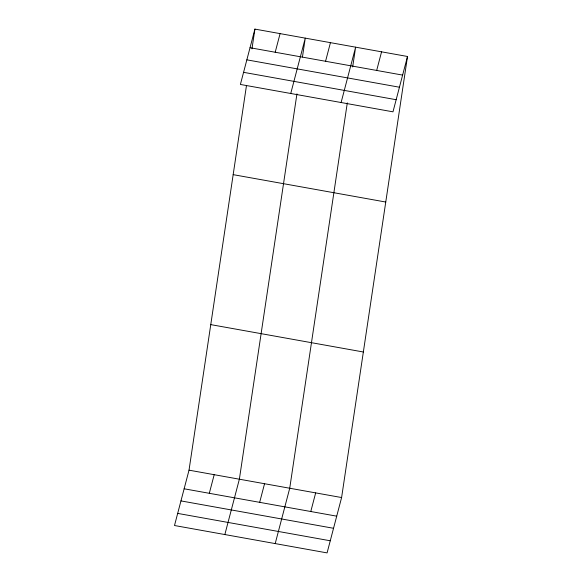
<?xml version="1.0" encoding="UTF-8"?>
<svg xmlns="http://www.w3.org/2000/svg" width="582" height="582" viewBox="0 0 582 582"><rect width="100%" height="100%" fill="white"/><g stroke="black" fill="none" stroke-linecap="round" stroke-linejoin="round"><path stroke-width="0.87" d="M407.502 56.483L392.981 111.831L240.395 84.455L254.916 29.1L407.502 56.483L341.605 497.545L327.084 552.9L174.498 525.517L189.019 470.169L246.455 85.707M251.962 48.866L254.916 29.1M296.944 93.84L239.369 479.204L224.848 534.552M302.451 57.007L305.266 38.136L290.745 93.491M347.301 102.876L289.727 488.24L275.206 543.588M352.67 66.937L355.624 47.171L341.103 102.527M275.206 52.242L280.088 33.618M209.309 493.303L214.198 474.686M325.564 61.277L330.445 42.653M259.667 502.339L264.548 483.722M376.678 70.444L381.566 51.827M310.781 511.513L315.67 492.896M250.027 47.724L402.62 75.1M246.848 59.844L399.441 87.22M243.574 72.328L396.16 99.711M233.171 174.651L385.757 202.034M210.764 324.618L363.357 351.994M189.019 470.169L341.605 497.545M184.13 488.785L336.723 516.169M180.951 500.906L333.544 528.289M177.677 513.397L330.27 540.78"/></g></svg>
